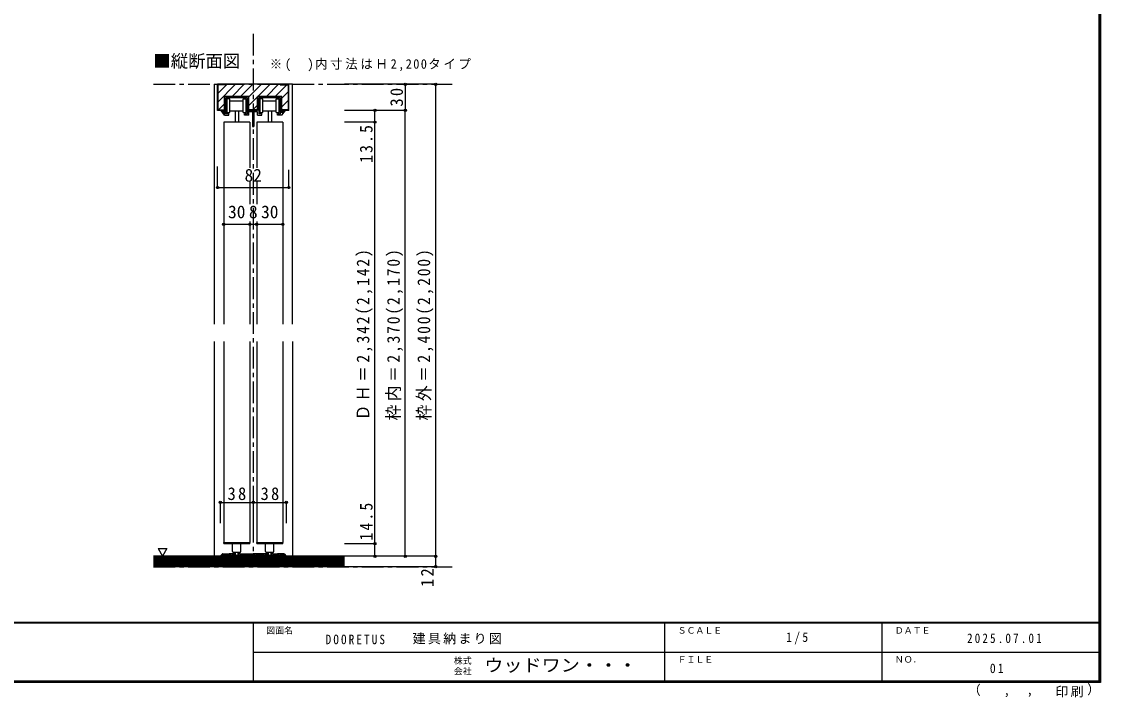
# Model space of a CAD drawing. Units: millimetres at full size, sheet at 1:5; some dimension numbers follow another scale. Extents: x -973 to 977, y -718 to 696.
# Drawn here: x -265 to 977, y -718 to 60 of the extents above; entities that cross this region are included whole.
import ezdxf
from ezdxf.enums import TextEntityAlignment as Align

# ---------------------------------------------------------------- set-up
doc = ezdxf.new("R2010")
doc.units = ezdxf.units.MM
doc.header["$LTSCALE"] = 5
doc.header["$PDMODE"] = 32
doc.header["$PDSIZE"] = 2.5
doc.linetypes.add('CHAIN1', pattern=[8, 5, -1, 1, -1])
for name, color, linetype in [('0-1_通り芯', 4, 'CHAIN1'), ('0-3_仕上げ', 7, 'Continuous'), ('0-4_枠', 3, 'Continuous'), ('0-6_扉', 6, 'Continuous'), ('0-7_金物', 3, 'Continuous'), ('0-A_文字', 7, 'Continuous'), ('0-B_寸法', 7, 'Continuous'), ('0-C_ハッチ', 4, 'Continuous'), ('F-0_補助線', 7, 'Continuous'), ('F-1_枠', 6, 'Continuous'), ('F-A_文字', 7, 'Continuous')]:
    doc.layers.add(name, color=color, linetype=linetype)
doc.styles.add('ＭＳ ゴシック', font='')
doc.styles.get('ＭＳ ゴシック').set_extended_font_data('MS Gothic')

msp = doc.modelspace()

# ---------------------------------------------------------------- linework, layer by layer
at = {"layer": '0-1_通り芯'}
for p, q in [((-113.347, -12.5), (230.653, -12.5)), ((-113.347, -567.5), (230.653, -567.5))]:
    msp.add_line(p, q, dxfattribs=at)
at = {"layer": '0-3_仕上げ', "color": 2}
for p, q in [((106.653, -555.5), (-113.347, -555.5)), ((106.653, -567.5), (-113.347, -567.5))]:
    msp.add_line(p, q, dxfattribs=at)
at = {"layer": '0-3_仕上げ'}
for p, q in [((106.653, -557), (-113.347, -557)), ((106.653, -558.5), (-113.347, -558.5)), ((106.653, -560), (-113.347, -560)), ((106.653, -561.5), (-113.347, -561.5)), ((106.653, -563), (-113.347, -563)), ((106.653, -564.5), (-113.347, -564.5)), ((106.653, -566), (-113.347, -566))]:
    msp.add_line(p, q, dxfattribs=at)
at = {"layer": '0-4_枠', "color": 4}
for p, q in [((-43.347, -12.5), (-39.347, -12.5)), ((-43.347, -12.5), (-43.347, -288.5)), ((46.653, -12.5), (42.653, -12.5)), ((46.653, -288.5), (46.653, -12.5)), ((-43.347, -308.5), (-43.347, -555.5)), ((46.653, -308.5), (46.653, -555.5))]:
    msp.add_line(p, q, dxfattribs=at)
at = {"layer": '0-4_枠'}
for p, q in [((-39.347, -42.5), (-39.347, -12.5)), ((42.653, -12.5), (-39.347, -12.5)), ((-38.847, -42), (-38.847, -13)), ((-29.347, -13), (-38.847, -13)), ((-29.347, -13), (-29.347, -12.5)), ((32.653, -13), (32.653, -12.5)), ((32.653, -13), (42.153, -13)), ((42.153, -42), (42.153, -13)), ((42.653, -42.5), (42.653, -12.5)), ((-31.347, -42.5), (-31.347, -26.5)), ((6.653, -42.5), (6.653, -26.5)), ((34.653, -26.5), (6.653, -26.5)), ((34.653, -42.5), (34.653, -26.5)), ((-31.347, -42.5), (-39.347, -42.5)), ((-38.847, -42), (-31.347, -42)), ((6.653, -42), (-3.347, -42)), ((6.653, -42.5), (-3.347, -42.5)), ((42.153, -42), (34.653, -42)), ((42.653, -42.5), (34.653, -42.5))]:
    msp.add_line(p, q, dxfattribs=at)
msp.add_lwpolyline([(-3.347, -42.5), (-3.347, -26.5), (-31.347, -26.5)], dxfattribs=at)
at = {"layer": '0-6_扉'}
for p, q in [((-2.347, -56), (-32.347, -56)), ((-32.347, -56), (-32.347, -288.5)), ((-2.347, -56), (-2.347, -108.476)), ((35.653, -56), (5.653, -56)), ((5.653, -56), (5.653, -108.476)), ((35.653, -56), (35.653, -288.5)), ((-2.347, -123.405), (-2.347, -150.5)), ((5.653, -123.405), (5.653, -150.5)), ((-2.347, -170.5), (-2.347, -288.5)), ((5.653, -170.5), (5.653, -288.5)), ((-32.347, -308.5), (-32.347, -539.5)), ((-2.347, -308.5), (-2.347, -539.5)), ((5.653, -308.5), (5.653, -539.5)), ((35.653, -308.5), (35.653, -539.5))]:
    msp.add_line(p, q, dxfattribs=at)
at = {"layer": '0-7_金物', "color": 4, "linetype": 'CHAIN1'}
msp.add_line((1.653, 45.5), (1.653, -567.5), dxfattribs=at)
at = {"layer": '0-7_金物', "color": 7}
for p, q in [((-29.847, -28), (-29.847, -46.5)), ((-4.847, -28), (-29.847, -28)), ((-25.452, -45.024), (-25.452, -29.22)), ((-25.452, -31.616), (-9.977, -31.616)), ((-9.977, -45.024), (-9.977, -29.22)), ((-9.977, -29.22), (-6.471, -29.22)), ((-4.847, -46.5), (-4.847, -28)), ((8.153, -28), (8.153, -46.5)), ((33.153, -28), (8.153, -28)), ((12.548, -45.024), (12.548, -29.22)), ((12.548, -31.616), (28.023, -31.616)), ((28.023, -45.024), (28.023, -29.22)), ((28.023, -29.22), (31.529, -29.22)), ((33.153, -46.5), (33.153, -28)), ((-31.347, -48), (-35.347, -42.5)), ((-31.347, -48), (-26.347, -48)), ((-26.347, -46.5), (-29.847, -46.5)), ((-26.347, -48), (-26.347, -46.5)), ((-9.977, -43.45), (-25.452, -43.45)), ((-19.347, -43.45), (-19.347, -56)), ((-15.347, -43.45), (-15.347, -56)), ((-8.347, -48), (-8.347, -46.5)), ((-8.347, -46.5), (-4.847, -46.5)), ((-3.347, -48), (-8.347, -48)), ((-3.347, -42.5), (6.653, -42.5)), ((0.903, -44), (-3.347, -44)), ((0.903, -44), (0.903, -61)), ((2.403, -42.5), (2.403, -61)), ((6.653, -44), (2.403, -44)), ((6.653, -48), (6.653, -44)), ((6.653, -48), (11.653, -48)), ((11.653, -46.5), (8.153, -46.5)), ((11.653, -48), (11.653, -46.5)), ((28.023, -43.45), (12.548, -43.45)), ((18.653, -43.45), (18.653, -56)), ((22.653, -43.45), (22.653, -56)), ((29.653, -46.5), (33.153, -46.5)), ((34.653, -48), (38.653, -42.5)), ((34.653, -45.45), (36.798, -42.5)), ((36.798, -42.5), (38.653, -42.5)), ((0.903, -61), (2.403, -61)), ((-22.097, -550.1), (-22.097, -541)), ((-12.597, -550.1), (-12.597, -541)), ((15.903, -550.1), (15.903, -541)), ((25.403, -550.1), (25.403, -541)), ((-13.597, -551.1), (-21.097, -551.1)), ((-20.347, -551.1), (-20.347, -552.031)), ((-18.847, -552.528), (-20.338, -552.031)), ((-18.847, -554.6), (-18.847, -551.1)), ((-15.947, -554.7), (-18.747, -554.7)), ((-15.847, -554.6), (-15.847, -551.1)), ((-15.847, -552.528), (-14.356, -552.031)), ((-14.347, -551.1), (-14.347, -552.031)), ((24.403, -551.1), (16.903, -551.1)), ((17.653, -551.1), (17.653, -552.031)), ((19.153, -552.528), (17.662, -552.031)), ((19.153, -554.6), (19.153, -551.1)), ((22.053, -554.7), (19.253, -554.7)), ((22.153, -554.6), (22.153, -551.1)), ((22.153, -552.528), (23.644, -552.031)), ((23.653, -551.1), (23.653, -552.031))]:
    msp.add_line(p, q, dxfattribs=at)
at = {"layer": '0-7_金物', "color": 6}
for p, q in [((-32.347, -540.5), (-32.347, -539.5)), ((-32.347, -539.5), (-2.347, -539.5)), ((-2.847, -541), (-31.847, -541)), ((-2.347, -540.5), (-2.347, -539.5)), ((5.653, -540.5), (5.653, -539.5)), ((5.653, -539.5), (5.912, -539.5)), ((5.912, -539.5), (35.653, -539.5)), ((35.153, -541), (6.153, -541)), ((35.653, -540.5), (35.653, -539.5))]:
    msp.add_line(p, q, dxfattribs=at)
at = {"layer": '0-7_金物'}
for p, q in [((-33.923, -552.793), (-36.288, -555.159)), ((-34.547, -555.5), (-36.147, -555.5)), ((-33.216, -552.5), (-26.647, -552.5)), ((-29.347, -555.2), (-29.347, -553.7)), ((-29.047, -555.5), (-28.647, -555.5)), ((-28.347, -555.2), (-28.347, -553.7)), ((-24.347, -553.7), (-28.347, -553.7)), ((-26.647, -552.5), (-26.347, -552.8)), ((-26.347, -552.8), (-26.047, -552.5)), ((-20.576, -552.5), (-26.047, -552.5)), ((-24.347, -555.2), (-24.347, -553.7)), ((-22.747, -555.5), (-24.047, -555.5)), ((-23.347, -553.7), (-23.347, -554.7)), ((-20.947, -553.7), (-23.347, -553.7)), ((-22.747, -554.7), (-23.347, -554.7)), ((-20.447, -554.2), (-20.447, -555.2)), ((-20.422, -552.524), (-19.293, -552.888)), ((-14.547, -555.5), (-20.147, -555.5)), ((-18.947, -553.364), (-18.947, -554.4)), ((-18.647, -554.7), (-16.047, -554.7)), ((-15.747, -553.364), (-15.747, -554.4)), ((-14.272, -552.524), (-15.4, -552.888)), ((-14.247, -554.2), (-14.247, -555.2)), ((-14.118, -552.5), (1.353, -552.5)), ((-11.947, -554.7), (-11.347, -554.7)), ((-11.947, -555.5), (-10.647, -555.5)), ((-1.947, -554.7), (-1.347, -554.7)), ((-1.947, -555.5), (-0.647, -555.5)), ((3.653, -555.2), (3.653, -553.7)), ((5.253, -555.5), (3.953, -555.5)), ((4.653, -553.7), (4.653, -554.7)), ((13.653, -553.7), (4.653, -553.7)), ((5.253, -554.7), (4.653, -554.7)), ((13.653, -555.2), (13.653, -553.7)), ((15.253, -555.5), (13.953, -555.5)), ((14.653, -553.7), (14.653, -554.7)), ((17.053, -553.7), (14.653, -553.7)), ((15.253, -554.7), (14.653, -554.7)), ((17.553, -554.2), (17.553, -555.2)), ((17.578, -552.524), (18.707, -552.888)), ((23.453, -555.5), (17.853, -555.5)), ((19.053, -553.364), (19.053, -554.4)), ((19.353, -554.7), (21.953, -554.7)), ((22.253, -553.364), (22.253, -554.4)), ((23.728, -552.524), (22.6, -552.888)), ((23.753, -554.2), (23.753, -555.2)), ((23.882, -552.5), (29.353, -552.5)), ((26.053, -554.7), (26.653, -554.7)), ((26.053, -555.5), (27.353, -555.5)), ((31.653, -555.2), (31.653, -553.7)), ((32.353, -555.5), (31.953, -555.5)), ((37.653, -554.914), (36.439, -553.7)), ((37.229, -552.793), (39.595, -555.159)), ((37.653, -555.3), (37.653, -554.914)), ((37.853, -555.5), (39.453, -555.5))]:
    msp.add_line(p, q, dxfattribs=at)
at = {"layer": '0-7_金物', "color": 7}
for points in [[(-3.347, -48), (-3.347, -26.5), (-31.347, -26.5), (-31.347, -48)], [(-25.452, -29.22), (-28.827, -29.22), (-28.827, -45.024), (-25.452, -45.024)], [(-9.977, -45.024), (-6.471, -45.024), (-6.471, -29.22)], [(34.653, -45.45), (34.653, -26.5), (6.653, -26.5), (6.653, -42.5)], [(12.548, -29.22), (9.173, -29.22), (9.173, -45.024), (12.548, -45.024)], [(28.023, -45.024), (31.529, -45.024), (31.529, -29.22)], [(-31.347, -45.45), (-33.492, -42.5), (-35.347, -42.5)], [(34.653, -48), (29.653, -48), (29.653, -46.5)]]:
    msp.add_lwpolyline(points, dxfattribs=at)
at = {"layer": '0-7_金物'}
for points in [[(-34.347, -555.3), (-34.347, -554.914), (-33.133, -553.7), (-29.347, -553.7)], [(-13.747, -553.7), (-11.347, -553.7), (-11.347, -554.7)], [(-10.347, -555.2), (-10.347, -553.7), (-1.347, -553.7), (-1.347, -554.7)], [(-0.347, -555.2), (-0.347, -553.7), (3.653, -553.7)], [(17.424, -552.5), (1.953, -552.5), (1.653, -552.8), (1.353, -552.5)], [(24.253, -553.7), (26.653, -553.7), (26.653, -554.7)], [(27.653, -555.2), (27.653, -553.7), (31.653, -553.7)], [(36.522, -552.5), (29.953, -552.5), (29.653, -552.8), (29.353, -552.5)], [(32.653, -555.2), (32.653, -553.7), (36.439, -553.7)]]:
    msp.add_lwpolyline(points, dxfattribs=at)
at = {"layer": '0-7_金物', "color": 6}
for centre, start, end in [((-31.847, -540.5), 180, 270), ((-2.847, -540.5), 270, 0), ((6.153, -540.5), 180, 270), ((35.153, -540.5), 270, 0)]:
    msp.add_arc(centre, 0.5, start, end, dxfattribs=at)
at = {"layer": '0-7_金物'}
for centre, radius, start, end in [((-36.147, -555.3), 0.2, 135, 270), ((-34.547, -555.3), 0.2, 270, 0), ((-33.216, -553.5), 1, 90, 135), ((-29.047, -555.2), 0.3, 180, 270), ((-28.647, -555.2), 0.3, 270, 0), ((-24.047, -555.2), 0.3, 180, 270), ((-22.747, -555.1), 0.4, 0, 90), ((-22.747, -555.1), 0.4, 270, 0), ((-20.947, -554.2), 0.5, 0, 90), ((-20.576, -553), 0.5, 72.1213, 90), ((-20.147, -555.2), 0.3, 180, 270), ((-19.447, -553.364), 0.5, 0, 72.1213), ((-18.647, -554.4), 0.3, 180, 270), ((-16.047, -554.4), 0.3, 270, 0), ((-15.247, -553.364), 0.5, 107.8787, 180), ((-14.547, -555.2), 0.3, 270, 0), ((-14.118, -553), 0.5, 90, 107.8787), ((-13.747, -554.2), 0.5, 90, 180), ((-11.947, -555.1), 0.4, 90, 180), ((-11.947, -555.1), 0.4, 180, 270), ((-10.647, -555.2), 0.3, 270, 0), ((-1.947, -555.1), 0.4, 90, 180), ((-1.947, -555.1), 0.4, 180, 270), ((-0.647, -555.2), 0.3, 270, 0), ((3.953, -555.2), 0.3, 180, 270), ((5.253, -555.1), 0.4, 0, 90), ((5.253, -555.1), 0.4, 270, 0), ((13.953, -555.2), 0.3, 180, 270), ((15.253, -555.1), 0.4, 0, 90), ((15.253, -555.1), 0.4, 270, 0), ((17.053, -554.2), 0.5, 0, 90), ((17.424, -553), 0.5, 72.1213, 90), ((17.853, -555.2), 0.3, 180, 270), ((18.553, -553.364), 0.5, 0, 72.1213), ((19.353, -554.4), 0.3, 180, 270), ((21.953, -554.4), 0.3, 270, 0), ((22.753, -553.364), 0.5, 107.8787, 180), ((23.453, -555.2), 0.3, 270, 0), ((23.882, -553), 0.5, 90, 107.8787), ((24.253, -554.2), 0.5, 90, 180), ((26.053, -555.1), 0.4, 90, 180), ((26.053, -555.1), 0.4, 180, 270), ((27.353, -555.2), 0.3, 270, 0), ((31.953, -555.2), 0.3, 180, 270), ((32.353, -555.2), 0.3, 270, 0), ((36.522, -553.5), 1, 45, 90), ((37.853, -555.3), 0.2, 180, 270), ((39.453, -555.3), 0.2, 270, 45)]:
    msp.add_arc(centre, radius, start, end, dxfattribs=at)
at = {"layer": '0-7_金物', "color": 7}
for centre, radius, start, end in [((-21.097, -550.1), 1, 180, 270), ((-18.747, -554.6), 0.1, 180, 270), ((-15.947, -554.6), 0.1, 270, 0), ((-13.597, -550.1), 1, 270, 0), ((16.903, -550.1), 1, 180, 270), ((19.253, -554.6), 0.1, 180, 270), ((22.053, -554.6), 0.1, 270, 0), ((24.403, -550.1), 1, 270, 0)]:
    msp.add_arc(centre, radius, start, end, dxfattribs=at)
at = {"layer": '0-A_文字'}
msp.add_line((-107.782, -546.686), (-102.782, -555.347), dxfattribs=at)
msp.add_lwpolyline([(-107.782, -546.686), (-97.782, -546.686), (-102.782, -555.347)], dxfattribs=at)
at = {"layer": '0-B_寸法', "color": 4}
for p, q in [((211.653, -12.5), (106.653, -12.5)), ((176.653, -12.5), (176.653, -42.5)), ((211.653, -555.5), (211.653, -12.5)), ((176.653, -42.5), (106.653, -42.5)), ((141.653, -56), (141.653, -42.5)), ((176.653, -555.5), (176.653, -42.5)), ((141.653, -56), (106.653, -56)), ((141.653, -555.5), (141.653, -56)), ((-39.347, -131.304), (-39.347, -107.246)), ((42.653, -131.304), (42.653, -110.746)), ((-39.347, -131.304), (42.653, -131.304)), ((-32.347, -173.5), (35.653, -173.5)), ((-36.347, -493.475), (1.653, -493.475)), ((-36.347, -493.475), (-36.347, -517.5)), ((1.653, -493.475), (1.653, -517.5)), ((1.653, -493.475), (39.653, -493.475)), ((39.653, -493.475), (39.653, -517.5)), ((141.653, -541), (106.653, -541)), ((211.653, -555.5), (106.653, -555.5)), ((211.653, -567.5), (211.653, -555.5)), ((211.653, -567.5), (106.653, -567.5))]:
    msp.add_line(p, q, dxfattribs=at)
at = {"layer": '0-B_寸法'}
for p in [(176.653, -12.5), (211.653, -12.5), (141.653, -42.5), (176.653, -42.5), (141.653, -56), (-39.347, -131.304), (42.653, -131.304), (-32.347, -173.5), (-2.347, -173.5), (5.653, -173.5), (35.653, -173.5), (-36.347, -493.475), (1.653, -493.475), (39.653, -493.475), (141.653, -541), (141.653, -555.5), (176.653, -555.5), (211.653, -555.5), (211.653, -567.5)]:
    msp.add_point(p, dxfattribs=at)
at = {"layer": '0-C_ハッチ'}
for p, q in [((-38.847, -22.771), (-28.576, -12.5)), ((-38.847, -32.671), (-18.676, -12.5)), ((-22.777, -26.5), (-8.777, -12.5)), ((-12.877, -26.5), (1.123, -12.5)), ((-3.347, -26.869), (11.022, -12.5)), ((6.922, -26.5), (20.922, -12.5)), ((16.821, -26.5), (30.821, -12.5)), ((26.721, -26.5), (40.221, -13)), ((34.653, -28.467), (42.153, -20.967)), ((-31.347, -35.07), (-38.277, -42)), ((-3.347, -36.769), (6.653, -26.769)), ((1.321, -42), (6.653, -36.668)), ((34.653, -38.367), (42.153, -30.867)), ((42.153, -40.766), (40.919, -42))]:
    msp.add_line(p, q, dxfattribs=at)
at = {"layer": 'F-1_枠'}
for p, q in [((974.986, 695.833), (974.986, -700.833)), ((975.82, 695.833), (975.82, -700.833)), ((976.653, 695.833), (976.653, -700.833)), ((976.653, -631.667), (-973.347, -631.667)), ((976.653, -632.5), (-973.347, -632.5)), ((1.653, -632.5), (1.653, -699.167)), ((474.986, -632.5), (474.986, -699.167)), ((724.986, -632.5), (724.986, -699.167)), ((1.653, -665.833), (974.986, -665.834)), ((976.653, -699.167), (-973.347, -699.167)), ((976.653, -700), (-973.347, -700)), ((976.653, -700.833), (-973.347, -700.833))]:
    msp.add_line(p, q, dxfattribs=at)

# ---------------------------------------------------------------- texts
at = {"layer": '0-A_文字', "style": 'ＭＳ ゴシック'}
msp.add_text('■縦断面図', height=14.66, dxfattribs=at).set_placement((-113.347, 2.5), align=Align.BOTTOM_LEFT)
at = {"layer": '0-A_文字', "insert": (20.653, 2.5), "char_height": 11, "attachment_point": 7, "style": 'ＭＳ ゴシック'}
msp.add_mtext('\\T1.22;\\W0.95;※(\u3000)内寸法はＨ2,200タイプ', dxfattribs=at)
at = {"layer": '0-B_寸法', "style": 'ＭＳ ゴシック'}
for s, p in [('82', (-8.347, -128.804)), ('30', (-27.347, -171)), ('8', (-3.347, -171)), ('30', (10.653, -171))]:
    msp.add_text(s, height=14.66, dxfattribs=at).set_placement(p, align=Align.BOTTOM_LEFT)
at = {"layer": '0-B_寸法', "char_height": 14.66, "attachment_point": 7, "rotation": 90, "style": 'ＭＳ ゴシック'}
for s, insert in [('\\T1.27;\\W0.95;30', (174.153, -38.125)), ('\\T1.28;\\W0.9;13.5', (139.153, -102.904)), ('\\T1.23;\\W0.9;ＤＨ＝2,342(2,142)', (139.153, -399.125)), ('\\T1.23;\\W0.9;枠内＝2,370(2,170)', (174.153, -399.125)), ('\\T1.23;\\W0.9;枠外＝2,400(2,200)', (209.153, -399.125)), ('\\T1.28;\\W0.9;14.5', (139.153, -537.341)), ('\\T1.27;\\W0.95;12', (209.153, -590.75))]:
    msp.add_mtext(s, dxfattribs=dict(at, insert=insert))
at = {"layer": '0-B_寸法', "char_height": 14.66, "attachment_point": 7, "style": 'ＭＳ ゴシック'}
for insert in [(-27.972, -490.975), (10.028, -490.975)]:
    msp.add_mtext('\\T1.27;\\W0.95;38', dxfattribs=dict(at, insert=insert))
at = {"layer": 'F-0_補助線', "char_height": 11, "attachment_point": 7, "style": 'ＭＳ ゴシック'}
for s, insert in [('\\T1.39;\\W0.85;DOORETUS', (84.986, -656.798)), ('\\T1.17;建具納まり図', (185.035, -656.798))]:
    msp.add_mtext(s, dxfattribs=dict(at, insert=insert))
at = {"layer": 'F-A_文字', "style": 'ＭＳ ゴシック'}
for s, height, p in [('図面名', 7.331, (16.653, -646.667)), ('ＳＣＡＬＥ', 7.331, (489.986, -646.667)), ('ＤＡＴＥ', 7.331, (739.986, -646.667)), ('ＦＩＬＥ', 7.331, (489.986, -680)), ('ＮＯ．', 7.331, (739.986, -680.001)), ('株式', 7.331, (232.486, -681.5)), ('会社', 7.331, (232.486, -693.5)), ('（', 11, (823.992, -718.052)), ('）', 11, (961.387, -717.355)), (',', 11, (865.199, -718.052)), (',', 11, (891.686, -717.588))]:
    msp.add_text(s, height=height, dxfattribs=at).set_placement(p, align=Align.BOTTOM_LEFT)
at = {"layer": 'F-A_文字', "style": 'ＭＳ ゴシック', "width": 1.1}
msp.add_text('ウッドワン・・・', height=14.66, dxfattribs=at).set_placement((267.486, -692.5), align=Align.BOTTOM_LEFT)
at = {"layer": 'F-A_文字', "char_height": 11, "attachment_point": 7, "style": 'ＭＳ ゴシック'}
for s, insert in [('\\T1.38;\\W0.9;1/5', (614.986, -656.667)), ('\\T1.39;\\W0.85;2025.07.01', (823.111, -655.417)), ('\\T1.36;\\W0.9;01', (849.361, -690.001)), ('\\T1.17;印刷', (924.678, -717.82))]:
    msp.add_mtext(s, dxfattribs=dict(at, insert=insert))

doc.saveas('drawing.dxf')
